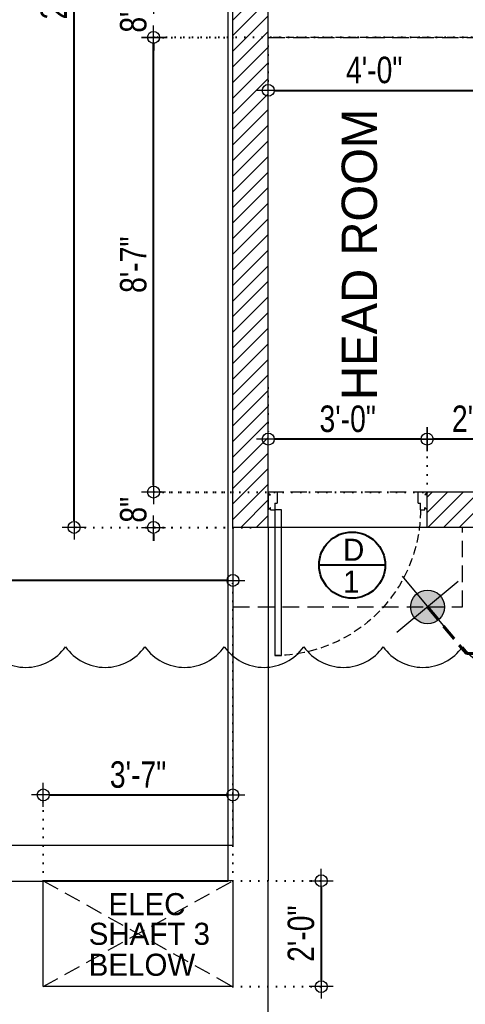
# Model space of a CAD drawing. Header units: inches. Extents: x 13 to 21264, y -72369 to -55.
# Drawn here: x 15767.7 to 15868.7, y -71373.6 to -71150.6 of the extents above; entities that cross this region are included whole.
import ezdxf

# ---------------------------------------------------------------- set-up
doc = ezdxf.new("R2010")
doc.units = ezdxf.units.IN
doc.header["$LTSCALE"] = 15
doc.header["$MEASUREMENT"] = 0
doc.header["$PDMODE"] = 34
for name, pattern in [('DOT2', [0.125, 0, -0.125]), ('HIDDEN', [0.375, 0.25, -0.125]), ('HIDDEN2', [0.1875, 0.125, -0.0625])]:
    doc.linetypes.add(name, pattern=pattern)
doc.layers.get('0').update_dxf_attribs({"linetype": 'CONTINUOUS', "lineweight": 13})
doc.layers.get('DEFPOINTS').update_dxf_attribs({"linetype": 'CONTINUOUS', "lineweight": 13})
doc.layers.add('1', color=8, linetype='CONTINUOUS')
doc.layers.add('2', color=36, linetype='CONTINUOUS')
for name, color, linetype, lineweight in [('A-Wall', 7, 'CONTINUOUS', 40), ('AR-WALL', 7, 'CONTINUOUS', 13), ('DOOR', 17, 'CONTINUOUS', 13), ('INNER DIM', 30, 'CONTINUOUS', 13), ('parapet wall', 4, 'CONTINUOUS', 13), ('TEXT', 4, 'CONTINUOUS', 13)]:
    doc.layers.add(name, color=color, linetype=linetype, lineweight=lineweight)
for name, color, linetype, lineweight, true_color in [('AR-WALL HATCH', 7, 'CONTINUOUS', 9, 0xfa0000), ('REVISION - 2', 7, 'CONTINUOUS', 13, 0x1a6600), ('SHAFT TEXT', 7, 'CONTINUOUS', 13, 0xcc6600)]:
    doc.layers.add(name, color=color, linetype=linetype, lineweight=lineweight, true_color=true_color)
doc.layers.add('BOXTEXT', color=232, linetype='CONTINUOUS', true_color=0xbd005e)
doc.styles.add('rob', font='')
doc.styles.add('RS', font='', dxfattribs={"width": 0.8})
doc.styles.get('rob').set_extended_font_data('Century Gothic')
doc.styles.get('RS').set_extended_font_data('Century Gothic')
doc.dimstyles.new('SECTION DIM', dxfattribs={"dimscale": 0.6, "dimtxt": 9, "dimasz": 2, "dimexe": 0, "dimexo": 0, "dimgap": 1, "dimtad": 1, "dimzin": 3, "dimdsep": 46, "dimlunit": 4, "dimtxsty": 'RS', "dimblk1": 'CUT', "dimblk2": 'CUT', "dimsah": 1, "dimcen": 0, "dimclrd": 251, "dimclre": 21, "dimclrt": 4, "dimadec": 0, "dimazin": 0, "dimtfac": 1, "dimtix": 1, "dimtofl": 0, "dimtmove": 2, "dimatfit": 3, "dimfxl": 0, "dimtolj": 1, "dimtzin": 3, "dimarcsym": 0})
doc.dimstyles.new('WORKING DIM-altura', dxfattribs={"dimscale": 0, "dimtxt": 6, "dimasz": 1.5, "dimexe": 0, "dimexo": 0, "dimgap": 2, "dimtad": 1, "dimzin": 3, "dimdsep": 46, "dimlunit": 4, "dimtxsty": 'RS', "dimblk1": 'CUT-15', "dimblk2": 'CUT-15', "dimsah": 1, "dimcen": 0, "dimclrd": 49, "dimclre": 109, "dimclrt": 41, "dimadec": 0, "dimazin": 0, "dimtfac": 0.75, "dimtix": 1, "dimtofl": 0, "dimtmove": 2, "dimatfit": 2, "dimldrblk": 'CUT-15', "dimfxl": 1, "dimtolj": 1, "dimtzin": 3, "dimlwd": -1, "dimlwe": -1, "dimarcsym": 0})
pattern_1 = [(45, (21158.8875, -1712.1522), (-1.76776695, 1.76776695), [])]

# ---------------------------------------------------------------- blocks, each defined once
blk = doc.blocks.new('36-dp')
at = {"layer": 'DOOR', "color": 247}
for p, q in [((-36, 0.125), (-34, 0.125)), ((-36, 0), (-36, 0.125)), ((-36, 0), (-35.5, -0.5)), ((-34, -2.375), (-34, 0.125)), ((-2, 0.125), (-2, -2.375)), ((-2, 0.125), (0, 0.125)), ((0, 0), (-0.5, -0.5)), ((0, 0.125), (0, 0)), ((-36, -3.875), (-36, -0.5)), ((-36, -0.5), (-35.5, -0.5)), ((0, -0.5), (-0.5, -0.5)), ((0, -0.5), (0, -3.875)), ((-36, -3.875), (-35.5, -3.375)), ((-35.5, -3.875), (-35.5, -3.375)), ((-34.5, -3.875), (-35.5, -3.875)), ((-34.5, -3.875), (-34.5, -2.375)), ((-34, -2.375), (-34.5, -2.375)), ((-1.5, -2.375), (-2, -2.375)), ((-1.5, -2.375), (-1.5, -3.875)), ((-0.5, -3.875), (-1.5, -3.875)), ((0, -3.875), (-0.5, -3.375)), ((-0.5, -3.875), (-0.5, -3.375))]:
    blk.add_line(p, q, dxfattribs=at)
blk.add_lwpolyline([(-1.5, -3.875), (-1.5, -36.875), (-3, -36.875), (-3, -3.875)], close=True, dxfattribs=at)
at = {"layer": 'DOOR', "color": 247, "linetype": 'HIDDEN2'}
blk.add_arc((-1.5, -3.875), 33, 180, 270, dxfattribs=at)
blk = doc.blocks.new('CUT')
at = {"layer": 'INNER DIM', "color": 9}
blk.add_line((0, 1.8), (0, -1.8), dxfattribs=at)
at = {"layer": 'INNER DIM', "color": 8}
blk.add_line((-1.8, 0), (1.8, 0), dxfattribs=at)
at = {"layer": 'INNER DIM', "color": 9}
blk.add_circle((0, 0), 0.9, dxfattribs=at)
blk = doc.blocks.new('*D292')
at = {"layer": 'DEFPOINTS', "color": 0, "transparency": 16777216}
for p in [(15824.02, -71234, 0.01), (15824.02, -71245.63), (15860.02, -71257.63, 0.01)]:
    blk.add_point(p, dxfattribs=at)
at = {"layer": 'INNER DIM', "color": 21, "linetype": 'DOT2', "lineweight": -2, "transparency": 16777216}
for p, q in [((15824.02, -71234), (15824.02, -71245.63)), ((15860.02, -71257.63), (15860.02, -71245.63))]:
    blk.add_line(p, q, dxfattribs=at)
at = {"layer": 'INNER DIM', "color": 251, "lineweight": -2, "transparency": 16777216}
blk.add_line((15858.52, -71245.63), (15825.52, -71245.63), dxfattribs=at)
at = {"layer": 'INNER DIM', "color": 251, "lineweight": -2, "transparency": 16777216, "xscale": 1.5, "yscale": 1.5, "zscale": 1.5, "rotation": 180}
blk.add_blockref('CUT', (15824.02, -71245.63), dxfattribs=at)
at = {"layer": 'INNER DIM', "color": 251, "lineweight": -2, "transparency": 16777216, "xscale": 1.5, "yscale": 1.5, "zscale": 1.5}
blk.add_blockref('CUT', (15860.02, -71245.63), dxfattribs=at)
at = {"layer": 'INNER DIM', "color": 7, "lineweight": 0, "transparency": 16777216, "insert": (15842.02, -71241.06), "char_height": 6, "attachment_point": 5, "style": 'RS'}
blk.add_mtext('\\A1;3\'-0"', dxfattribs=at)
blk = doc.blocks.new('*D297')
at = {"layer": 'DEFPOINTS', "color": 0, "transparency": 16777216}
for p in [(15798.02, -71257.63), (15859.02, -71257.63, 0.01), (15816.02, -71265.63, 0.01)]:
    blk.add_point(p, dxfattribs=at)
at = {"layer": 'INNER DIM', "color": 251, "lineweight": -2, "transparency": 16777216}
for p, q in [((15798.02, -71256.13), (15798.02, -71254.63)), ((15798.02, -71267.13), (15798.02, -71268.63))]:
    blk.add_line(p, q, dxfattribs=at)
at = {"layer": 'INNER DIM', "color": 21, "linetype": 'DOT2', "lineweight": -2, "transparency": 16777216}
for p, q in [((15859.02, -71257.63), (15798.02, -71257.63)), ((15816.02, -71265.63), (15798.02, -71265.63))]:
    blk.add_line(p, q, dxfattribs=at)
at = {"layer": 'INNER DIM', "color": 251, "lineweight": -2, "transparency": 16777216, "xscale": 1.5, "yscale": 1.5, "zscale": 1.5}
for p, rotation in [((15798.02, -71257.63), 270), ((15798.02, -71265.63), 90)]:
    blk.add_blockref('CUT', p, dxfattribs=dict(at, rotation=rotation))
at = {"layer": 'INNER DIM', "color": 7, "lineweight": 0, "transparency": 16777216, "insert": (15793.45, -71261.63), "char_height": 6, "attachment_point": 5, "rotation": 90, "style": 'RS'}
blk.add_mtext('\\A1;8"', dxfattribs=at)
blk = doc.blocks.new('*D298')
at = {"layer": 'DEFPOINTS', "color": 0, "transparency": 16777216}
for p in [(15798.02, -71154.63), (15872.03, -71154.63, 0.01), (15816.02, -71257.63, 0.01)]:
    blk.add_point(p, dxfattribs=at)
at = {"layer": 'INNER DIM', "color": 21, "linetype": 'DOT2', "lineweight": -2, "transparency": 16777216}
for p, q in [((15872.03, -71154.63), (15798.02, -71154.63)), ((15816.02, -71257.63), (15798.02, -71257.63))]:
    blk.add_line(p, q, dxfattribs=at)
at = {"layer": 'INNER DIM', "color": 251, "lineweight": -2, "transparency": 16777216}
blk.add_line((15798.02, -71256.13), (15798.02, -71156.13), dxfattribs=at)
at = {"layer": 'INNER DIM', "color": 251, "lineweight": -2, "transparency": 16777216, "xscale": 1.5, "yscale": 1.5, "zscale": 1.5}
for p, rotation in [((15798.02, -71154.63), 90), ((15798.02, -71257.63), 270)]:
    blk.add_blockref('CUT', p, dxfattribs=dict(at, rotation=rotation))
at = {"layer": 'INNER DIM', "color": 7, "lineweight": 0, "transparency": 16777216, "insert": (15793.45, -71206.13), "char_height": 6, "attachment_point": 5, "rotation": 90, "style": 'RS'}
blk.add_mtext('\\A1;8\'-7"', dxfattribs=at)
blk = doc.blocks.new('*D299')
at = {"layer": 'DEFPOINTS', "color": 0, "transparency": 16777216}
for p in [(15798.02, -71146.64), (15859.02, -71146.64, 0.01), (15816.02, -71154.64, 0.01)]:
    blk.add_point(p, dxfattribs=at)
at = {"layer": 'INNER DIM', "color": 251, "lineweight": -2, "transparency": 16777216}
for p, q in [((15798.02, -71145.14), (15798.02, -71143.64)), ((15798.02, -71156.14), (15798.02, -71157.64))]:
    blk.add_line(p, q, dxfattribs=at)
at = {"layer": 'INNER DIM', "color": 21, "linetype": 'DOT2', "lineweight": -2, "transparency": 16777216}
for p, q in [((15859.02, -71146.64), (15798.02, -71146.64)), ((15816.02, -71154.64), (15798.02, -71154.64))]:
    blk.add_line(p, q, dxfattribs=at)
at = {"layer": 'INNER DIM', "color": 251, "lineweight": -2, "transparency": 16777216, "xscale": 1.5, "yscale": 1.5, "zscale": 1.5}
for p, rotation in [((15798.02, -71146.64), 270), ((15798.02, -71154.64), 90)]:
    blk.add_blockref('CUT', p, dxfattribs=dict(at, rotation=rotation))
at = {"layer": 'INNER DIM', "color": 7, "lineweight": 0, "transparency": 16777216, "insert": (15793.45, -71150.64), "char_height": 6, "attachment_point": 5, "rotation": 90, "style": 'RS'}
blk.add_mtext('\\A1;8"', dxfattribs=at)
blk = doc.blocks.new('*D300')
at = {"layer": 'DEFPOINTS', "color": 0, "transparency": 16777216}
for p in [(15780.02, -71015.63), (15816.02, -71015.63, 0.01), (15820.02, -71265.63, 0.01)]:
    blk.add_point(p, dxfattribs=at)
at = {"layer": 'INNER DIM', "color": 21, "linetype": 'DOT2', "lineweight": -2, "transparency": 16777216}
for p, q in [((15816.02, -71015.63), (15780.02, -71015.63)), ((15820.02, -71265.63), (15780.02, -71265.63))]:
    blk.add_line(p, q, dxfattribs=at)
at = {"layer": 'INNER DIM', "color": 251, "lineweight": -2, "transparency": 16777216}
blk.add_line((15780.02, -71264.13), (15780.02, -71017.13), dxfattribs=at)
at = {"layer": 'INNER DIM', "color": 251, "lineweight": -2, "transparency": 16777216, "xscale": 1.5, "yscale": 1.5, "zscale": 1.5}
for p, rotation in [((15780.02, -71015.63), 90), ((15780.02, -71265.63), 270)]:
    blk.add_blockref('CUT', p, dxfattribs=dict(at, rotation=rotation))
at = {"layer": 'INNER DIM', "color": 7, "lineweight": 0, "transparency": 16777216, "insert": (15775.45, -71140.63), "char_height": 6, "attachment_point": 5, "rotation": 90, "style": 'RS'}
blk.add_mtext('\\A1;20\'-10"', dxfattribs=at)
blk = doc.blocks.new('*D301')
at = {"layer": 'DEFPOINTS', "color": 0, "transparency": 16777216}
for p in [(15824.02, -71154.64, 0.01), (15872.03, -71154.63, 0.01), (15872.03, -71166.64)]:
    blk.add_point(p, dxfattribs=at)
at = {"layer": 'INNER DIM', "color": 21, "linetype": 'DOT2', "lineweight": -2, "transparency": 16777216}
for p, q in [((15824.02, -71154.64), (15824.02, -71166.64)), ((15872.03, -71154.63), (15872.03, -71166.64))]:
    blk.add_line(p, q, dxfattribs=at)
at = {"layer": 'INNER DIM', "color": 251, "lineweight": -2, "transparency": 16777216}
blk.add_line((15825.52, -71166.64), (15870.53, -71166.64), dxfattribs=at)
at = {"layer": 'INNER DIM', "color": 251, "lineweight": -2, "transparency": 16777216, "xscale": 1.5, "yscale": 1.5, "zscale": 1.5, "rotation": 180}
blk.add_blockref('CUT', (15824.02, -71166.64), dxfattribs=at)
at = {"layer": 'INNER DIM', "color": 251, "lineweight": -2, "transparency": 16777216, "xscale": 1.5, "yscale": 1.5, "zscale": 1.5}
blk.add_blockref('CUT', (15872.03, -71166.64), dxfattribs=at)
at = {"layer": 'INNER DIM', "color": 7, "lineweight": 0, "transparency": 16777216, "insert": (15848.03, -71162.06), "char_height": 6, "attachment_point": 5, "style": 'RS'}
blk.add_mtext('\\A1;4\'-0"', dxfattribs=at)
blk = doc.blocks.new('*D302')
at = {"layer": 'DEFPOINTS', "color": 0, "transparency": 16777216}
for p in [(15860.02, -71245.63), (15860.02, -71257.63), (15884.03, -71257.64, 0.01)]:
    blk.add_point(p, dxfattribs=at)
at = {"layer": 'INNER DIM', "color": 21, "linetype": 'DOT2', "lineweight": -2, "transparency": 16777216}
for p, q in [((15860.02, -71257.63), (15860.02, -71245.63)), ((15884.03, -71257.64), (15884.03, -71245.63))]:
    blk.add_line(p, q, dxfattribs=at)
at = {"layer": 'INNER DIM', "color": 251, "lineweight": -2, "transparency": 16777216}
blk.add_line((15882.53, -71245.63), (15861.52, -71245.63), dxfattribs=at)
at = {"layer": 'INNER DIM', "color": 251, "lineweight": -2, "transparency": 16777216, "xscale": 1.5, "yscale": 1.5, "zscale": 1.5, "rotation": 180}
blk.add_blockref('CUT', (15860.02, -71245.63), dxfattribs=at)
at = {"layer": 'INNER DIM', "color": 251, "lineweight": -2, "transparency": 16777216, "xscale": 1.5, "yscale": 1.5, "zscale": 1.5}
blk.add_blockref('CUT', (15884.03, -71245.63), dxfattribs=at)
at = {"layer": 'INNER DIM', "color": 7, "lineweight": 0, "transparency": 16777216, "insert": (15872.03, -71241.06), "char_height": 6, "attachment_point": 5, "style": 'RS'}
blk.add_mtext('\\A1;2\'-0"', dxfattribs=at)
blk = doc.blocks.new('CUT-15')
h = blk.add_hatch(color=256)
h.dxf.hatch_style = 1
edge = h.paths.add_edge_path()
edge.add_arc((0, 0), 0.638, -180, 180)
for p, q in [((0, -1.509), (0, 1.509)), ((1.509, 0), (-1.509, 0))]:
    blk.add_line(p, q)
blk.add_circle((0, 0), 0.638)
blk = doc.blocks.new('*D173')
at = {"layer": 'DEFPOINTS', "color": 0, "transparency": 16777216}
for p in [(15815.99, -71345.64, 0.01), (15815.99, -71369.63, 0.01), (15836.02, -71369.63)]:
    blk.add_point(p, dxfattribs=at)
at = {"layer": 'INNER DIM', "color": 21, "linetype": 'DOT2', "lineweight": -2, "transparency": 16777216}
for p, q in [((15815.99, -71345.64), (15836.02, -71345.64)), ((15815.99, -71369.63), (15836.02, -71369.63))]:
    blk.add_line(p, q, dxfattribs=at)
at = {"layer": 'INNER DIM', "color": 251, "lineweight": -2, "transparency": 16777216}
blk.add_line((15836.02, -71347.14), (15836.02, -71368.13), dxfattribs=at)
at = {"layer": 'INNER DIM', "color": 251, "lineweight": -2, "transparency": 16777216, "xscale": 1.5, "yscale": 1.5, "zscale": 1.5}
for p, rotation in [((15836.02, -71345.64), 90), ((15836.02, -71369.63), 270)]:
    blk.add_blockref('CUT', p, dxfattribs=dict(at, rotation=rotation))
at = {"layer": 'INNER DIM', "color": 7, "lineweight": 0, "transparency": 16777216, "insert": (15831.45, -71357.64), "char_height": 6, "attachment_point": 5, "rotation": 90, "style": 'RS'}
blk.add_mtext('\\A1;2\'-0"', dxfattribs=at)
blk = doc.blocks.new('*D230')
at = {"layer": 'DEFPOINTS', "color": 0, "transparency": 16777216}
for p in [(13685.03, -71277.63), (15816.02, -71337.63, 0.01), (13685.03, -71345.63, 0.01)]:
    blk.add_point(p, dxfattribs=at)
at = {"layer": 'INNER DIM', "color": 8, "linetype": 'DOT2', "lineweight": -2, "transparency": 16777216}
for p, q in [((13685.03, -71345.63), (13685.03, -71277.63)), ((15816.02, -71337.63), (15816.02, -71277.63))]:
    blk.add_line(p, q, dxfattribs=at)
at = {"layer": 'INNER DIM', "color": 251, "lineweight": -2, "transparency": 16777216}
blk.add_line((15814.52, -71277.63), (13686.53, -71277.63), dxfattribs=at)
at = {"layer": 'INNER DIM', "color": 251, "lineweight": -2, "transparency": 16777216, "xscale": 1.5, "yscale": 1.5, "zscale": 1.5, "rotation": 180}
blk.add_blockref('CUT', (13685.03, -71277.63), dxfattribs=at)
at = {"layer": 'INNER DIM', "color": 251, "lineweight": -2, "transparency": 16777216, "xscale": 1.5, "yscale": 1.5, "zscale": 1.5}
blk.add_blockref('CUT', (15816.02, -71277.63), dxfattribs=at)
at = {"layer": 'INNER DIM', "color": 7, "lineweight": 0, "transparency": 16777216, "insert": (14750.53, -71272.46), "char_height": 7, "attachment_point": 5, "style": 'RS'}
blk.add_mtext('\\A1;177\'-7"', dxfattribs=at)
blk = doc.blocks.new('*D232')
at = {"layer": 'DEFPOINTS', "color": 0, "transparency": 16777216}
for p in [(15815.99, -71326.21), (15773.03, -71345.64, 0.01), (15815.99, -71345.64)]:
    blk.add_point(p, dxfattribs=at)
at = {"layer": 'INNER DIM', "color": 21, "linetype": 'DOT2', "lineweight": -2, "transparency": 16777216}
for p, q in [((15773.03, -71345.64), (15773.03, -71326.21)), ((15815.99, -71345.64), (15815.99, -71326.21))]:
    blk.add_line(p, q, dxfattribs=at)
at = {"layer": 'INNER DIM', "color": 251, "lineweight": -2, "transparency": 16777216}
blk.add_line((15774.53, -71326.21), (15814.49, -71326.21), dxfattribs=at)
at = {"layer": 'INNER DIM', "color": 251, "lineweight": -2, "transparency": 16777216, "xscale": 1.5, "yscale": 1.5, "zscale": 1.5, "rotation": 180}
blk.add_blockref('CUT', (15773.03, -71326.21), dxfattribs=at)
at = {"layer": 'INNER DIM', "color": 251, "lineweight": -2, "transparency": 16777216, "xscale": 1.5, "yscale": 1.5, "zscale": 1.5}
blk.add_blockref('CUT', (15815.99, -71326.21), dxfattribs=at)
at = {"layer": 'INNER DIM', "color": 7, "lineweight": 0, "transparency": 16777216, "insert": (15794.51, -71321.64), "char_height": 6, "attachment_point": 5, "style": 'RS'}
blk.add_mtext('\\A1;3\'-7"', dxfattribs=at)
blk = doc.blocks.new('D1...')
at = {"layer": 'BOXTEXT'}
blk.add_line((7.5, 0), (-7.5, 0), dxfattribs=at)
blk.add_circle((0, 0), 7.5, dxfattribs=at)
at = {"layer": 'BOXTEXT', "style": 'rob'}
for s, p in [('D', (-2.06, 0.98)), ('1', (-2.06, -6.24))]:
    blk.add_text(s, height=5, dxfattribs=at).set_placement(p)

msp = doc.modelspace()

# ---------------------------------------------------------------- hatches: boundary and pattern name
at = {"layer": 'AR-WALL HATCH', "lineweight": 0, "ltscale": 3}
h = msp.add_hatch(dxfattribs=at)
h.set_pattern_fill('ANSI31', color=256, scale=20)
h.set_pattern_definition(pattern_1)
h.paths.add_polyline_path([(15816.019, -71083.634), (15824.019, -71083.634), (15824.02, -71042.635), (15816.02, -71042.635)])
h.paths.add_polyline_path([(15824.019, -71113.634), (15816.019, -71113.634), (15816.02, -71265.634), (15824.02, -71265.634)])
h = msp.add_hatch(dxfattribs=at)
h.set_pattern_fill('ANSI31', color=256, scale=20)
h.set_pattern_definition(pattern_1)
h.paths.add_polyline_path([(16008.034, -71257.635), (15908.034, -71257.635), (15908.034, -71265.634), (16008.034, -71265.634)])
h.paths.add_polyline_path([(15884.034, -71257.635), (15860.144, -71257.635), (15860.02, -71257.759), (15860.02, -71265.634), (15884.034, -71265.634)])

# ---------------------------------------------------------------- linework, layer by layer
at = {"color": 1, "lineweight": 0, "ltscale": 3}
msp.add_lwpolyline([(13693.612, -72094.491), (13693.612, -71345.76), (15814.916, -71345.76), (15814.916, -71008.659), (15557.633, -71008.659), (15557.633, -70939.717), (15405.118, -70939.717), (15405.118, -70580.336), (16223.368, -70580.336), (16223.368, -70936.992), (16023.822, -70936.992), (16023.822, -71006.061), (16023.822, -71340.974), (16053.647, -71340.974), (16053.647, -71313.444), (16239.054, -71313.444), (16239.054, -72103.233), (13693.261, -72103.233), (13693.261, -72093.122), (13693.261, -72090.418), (13693.631, -72090.418)], dxfattribs=at)
at = {"layer": '1', "linetype": 'HIDDEN', "lineweight": 0, "elevation": -0.017}
for points in [[(15816.02, -71265.634), (15816.02, -71283.634), (15860.02, -71283.634), (15868.02, -71283.634), (15868.02, -71265.634)], [(15773.035, -71345.642), (15815.988, -71369.634)], [(15773.035, -71369.634), (15815.988, -71345.642)]]:
    msp.add_lwpolyline(points, dxfattribs=at)
at = {"layer": '1', "lineweight": 0, "ltscale": 3, "elevation": -0.017}
msp.add_lwpolyline([(15860.02, -71265.634), (15824.02, -71265.634)], dxfattribs=at)
at = {"layer": '2', "linetype": 'HIDDEN', "lineweight": 0, "elevation": -0.009}
for points in [[(16032.031, -71265.631), (15816.023, -71265.631), (15816.023, -71146.639), (16032.031, -71146.639)], [(16024.034, -71257.634), (15824.02, -71257.634), (15824.02, -71154.635), (16024.034, -71154.635)]]:
    msp.add_lwpolyline(points, close=True, dxfattribs=at)
at = {"layer": '2', "linetype": 'HIDDEN', "lineweight": 0, "ltscale": 0.5, "elevation": -0.003}
msp.add_lwpolyline([(15872.034, -71154.634), (15824.02, -71154.635)], dxfattribs=at)
at = {"layer": 'A-Wall', "lineweight": 0, "ltscale": 3, "elevation": -0.017}
for points in [[(15816.02, -71265.634), (15816.02, -71146.635)], [(15824.02, -71265.634), (15824.021, -71146.635)], [(15860.02, -71265.634), (15860.02, -71257.635)]]:
    msp.add_lwpolyline(points, dxfattribs=at)
at = {"layer": 'AR-WALL', "lineweight": 0}
for p, q in [((16008.034, -71257.634, -0.001), (15860.02, -71257.634, -0.017)), ((15824.02, -71265.634, -0.017), (15816.02, -71265.634, -0.017)), ((16008.034, -71265.634, -0.001), (15860.02, -71265.634, -0.017))]:
    msp.add_line(p, q, dxfattribs=at)
at = {"layer": 'parapet wall', "lineweight": 0, "ltscale": 3}
for p, q in [((15773.035, -71369.634, -0.017), (15773.035, -71345.642, -0.017)), ((15815.988, -71345.642, -0.017), (15815.988, -71369.634, -0.017)), ((15824.02, -71681.634, -0.017), (15824.02, -71345.634, -0.017)), ((15815.988, -71369.634, -0.017), (15773.035, -71369.634, -0.017))]:
    msp.add_line(p, q, dxfattribs=at)
at = {"layer": 'parapet wall', "lineweight": 0, "ltscale": 3, "elevation": -0.017}
for points in [[(15816.02, -71265.634), (15816.02, -71337.634), (15701.035, -71337.634), (13560.123, -71337.634)], [(15824.02, -71265.634), (15824.02, -71345.634)], [(15815.988, -71345.642), (15773.035, -71345.642)]]:
    msp.add_lwpolyline(points, dxfattribs=at)
at = {"layer": 'REVISION - 2', "color": 222, "lineweight": 0, "ltscale": 3, "true_color": 0xb8008a}
msp.add_lwpolyline([(15760.063, -71292.636, 0.5205671), (15778.063, -71292.636, 0.5205671), (15796.063, -71292.636, 0.5205671), (15814.063, -71292.636, 0.5205671), (15832.063, -71292.636, 0.5205671), (15850.063, -71292.636, 0.5205671), (15868.063, -71292.636, 0.5205671), (15886.063, -71292.636, 0.5205671), (15904.063, -71292.636, 0.5205671), (15922.063, -71292.636, 0.5205671), (15940.063, -71292.636, 0.5205671), (15958.063, -71292.636, 0.5205671), (15976.063, -71292.636, 0.5205671), (15994.063, -71292.636, 0.5205671), (16012.063, -71292.636, 0.5205671), (16030.063, -71292.636, 0.5205671), (16048.063, -71292.636, 0.5205671), (16066.063, -71292.636, 0.5205671)], format="xyb", dxfattribs=at)

# ---------------------------------------------------------------- block references
at = {"layer": 'BOXTEXT', "lineweight": 0}
msp.add_blockref('D1...', (15843.021, -71274.169, -0.022), dxfattribs=at)
at = {"layer": 'DOOR', "lineweight": 0, "xscale": -0.9999522030621438, "yscale": 0.9999522030621447, "zscale": 0.9999522030621447, "rotation": 359.9999353240523}
msp.add_blockref('36-dp', (15824.02, -71257.759, -0.017), dxfattribs=at)

# ---------------------------------------------------------------- texts
at = {"layer": 'SHAFT TEXT', "lineweight": 0, "style": 'rob'}
for s, p in [('ELEC', (15787.794, -71353.452, -0.011)), ('SHAFT 3', (15783.327, -71360.168, -0.004)), ('BELOW', (15783.327, -71367.172, -0.004))]:
    msp.add_text(s, height=5, dxfattribs=at).set_placement(p)
at = {"layer": 'TEXT', "lineweight": 0, "style": 'rob'}
msp.add_text('HEAD ROOM', height=8, rotation=89.9999, dxfattribs=at).set_placement((15848.656, -71236.78, -0.03))

# ---------------------------------------------------------------- dimensions: what is measured, and where the dimension line sits
at = {"layer": 'INNER DIM', "lineweight": 0}
for base, p1, p2, picture, middle in [((15780.019, -71015.635, -0.014), (15820.019, -71265.634, -0.004), (15816.019, -71015.635, -0.009), '*D300', (15775.448, -71140.634, -0.014)), ((15798.019, -71146.635, -0.009), (15816.019, -71154.635, -0.004), (15859.019, -71146.635, -0.004), '*D299', (15793.448, -71150.635, -0.009)), ((15798.019, -71154.634, -0.009), (15816.019, -71257.634, -0.004), (15872.034, -71154.634, -0.001), '*D298', (15793.448, -71206.134, -0.009)), ((15798.019, -71257.634, -0.009), (15816.019, -71265.634, -0.004), (15859.019, -71257.634, -0.004), '*D297', (15793.448, -71261.634, -0.009)), ((15836.019, -71369.634, -0.009), (15815.988, -71345.642, -0.004), (15815.988, -71369.634, -0.004), '*D173', (15831.448, -71357.638, -0.009))]:
    dim = msp.add_linear_dim(base=base, p1=p1, p2=p2, angle=90, dimstyle='SECTION DIM', override={"dimscale": 1, "dimtxt": 6, "dimasz": 1.5, "dimclrt": 7, "dimfxl": 2}, dxfattribs=at)
    dim.commit()
    dim.dimension.update_dxf_attribs({"geometry": picture, "text_midpoint": middle})
for base, p1, p2, override, picture, middle in [((15872.034, -71166.635, -0.009), (15824.021, -71154.635, -0.004), (15872.034, -71154.634, -0.001), {"dimscale": 1, "dimtxt": 6, "dimasz": 1.5, "dimclrt": 7, "dimfxl": 2}, '*D301', (15848.027, -71162.064, -0.009)), ((15824.019, -71245.634, -0.009), (15860.019, -71257.634, -0.004), (15824.019, -71233.999, -0.004), {"dimscale": 1, "dimtxt": 6, "dimasz": 1.5, "dimclrt": 7, "dimfxl": 2}, '*D292', (15842.019, -71241.063, -0.009)), ((15860.019, -71245.634, -0.009), (15884.032, -71257.635, 0.004), (15860.019, -71257.634, -0.009), {"dimscale": 1, "dimtxt": 6, "dimasz": 1.5, "dimclrt": 7, "dimfxl": 2}, '*D302', (15872.026, -71241.063, -0.009)), ((13685.035, -71277.631, -0.014), (15816.019, -71337.634, -0.009), (13685.035, -71345.631, -0.004), {"dimscale": 1, "dimtxt": 7, "dimasz": 1.5, "dimclre": 8, "dimclrt": 7, "dimfxl": 2}, '*D230', (14750.527, -71272.464, -0.014)), ((15815.988, -71326.214, -0.009), (15773.034, -71345.642, -0.004), (15815.988, -71345.642, -0.009), {"dimscale": 1, "dimtxt": 6, "dimasz": 1.5, "dimclrt": 7, "dimfxl": 2}, '*D232', (15794.511, -71321.642, -0.009))]:
    dim = msp.add_linear_dim(base=base, p1=p1, p2=p2, dimstyle='SECTION DIM', override=override, dxfattribs=at)
    dim.commit()
    dim.dimension.update_dxf_attribs({"geometry": picture, "text_midpoint": middle})

# ---------------------------------------------------------------- leaders
at = {"layer": 'A-Wall', "color": 1, "linetype": 'HIDDEN', "lineweight": 0}
msp.add_leader([(15860.119, -71283.634, -0.022), (15868.927, -71294.218, -0.022), (15915.71, -71294.218, -0.022)], dimstyle='WORKING DIM-altura', override={"dimscale": 1, "dimasz": 6, "dimtad": 0, "dimfxl": 0, "dimfxlon": 1, "dimarcsym": 2}, dxfattribs=at)

doc.saveas('drawing.dxf')
